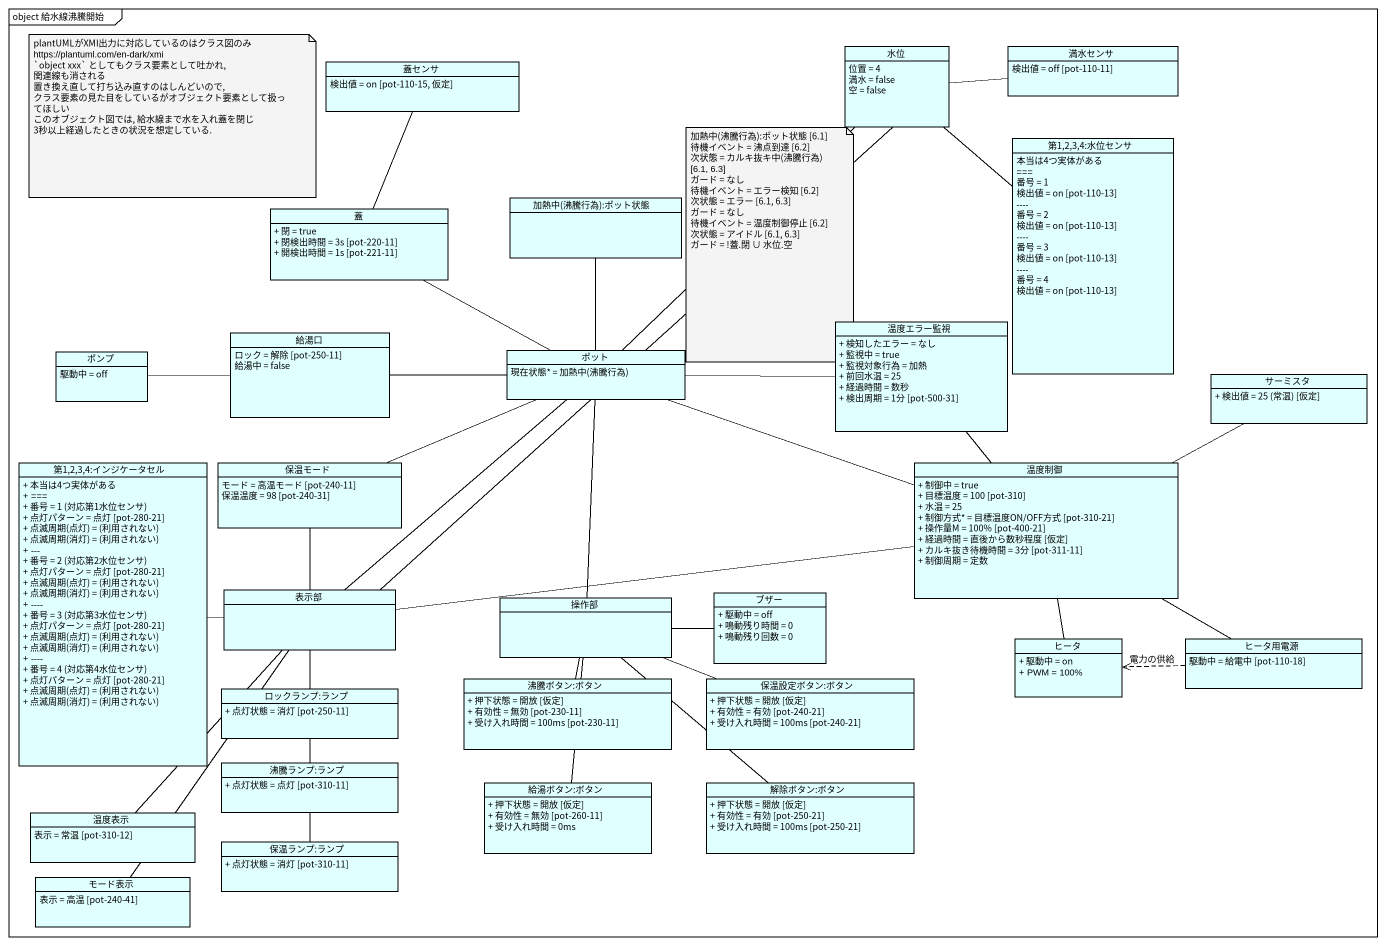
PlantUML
@startuml
mainframe object 給水線沸騰開始
hide circle
hide empty members
skinparam classAttributeIconSize 0
class 蓋センサ #E0FFFF {
  検出値 = on [pot-110-15, 仮定]
}
class 水位 #E0FFFF {
  位置 = 4
  満水 = false
  空 = false
}
class 満水センサ #E0FFFF {
  検出値 = off [pot-110-11]
}
class "第1,2,3,4:水位センサ" as 第1_2_3_4_水位センサ #E0FFFF {
  本当は4つ実体がある
  ~===
  番号 = 1
  検出値 = on [pot-110-13]
  ~--~--
  番号 = 2
  検出値 = on [pot-110-13]
  ~--~--
  番号 = 3
  検出値 = on [pot-110-13]
  ~--~--
  番号 = 4
  検出値 = on [pot-110-13]
}
class 蓋 #E0FFFF {
  + 閉 = true
  + 閉検出時間 = 3s [pot-220-11]
  + 開検出時間 = 1s [pot-221-11]
}
class "加熱中(沸騰行為):ポット状態" as 加熱中_沸騰行為_ポット状態 #E0FFFF
class 給湯口 #E0FFFF {
  ロック = 解除 [pot-250-11]
  給湯中 = false
}
class 温度エラー監視 #E0FFFF {
  + 検知したエラー = なし
  + 監視中 = true
  + 監視対象行為 = 加熱
  + 前回水温 = 25
  + 経過時間 = 数秒
  + 検出周期 = 1分 [pot-500-31]
}
class ポンプ #E0FFFF {
  駆動中 = off
}
class ポット #E0FFFF {
  {field} 現在状態* = 加熱中(沸騰行為)
}
class サーミスタ #E0FFFF {
  {field} + 検出値 = 25 (常温) [仮定]
}
class "第1,2,3,4:インジケータセル" as 第1_2_3_4_インジケータセル #E0FFFF {
  + 本当は4つ実体がある
  + ===
  {field} + 番号 = 1 (対応第1水位センサ)
  + 点灯パターン = 点灯 [pot-280-21]
  {field} + 点滅周期(点灯) = (利用されない)
  {field} + 点滅周期(消灯) = (利用されない)
  + ---
  {field} + 番号 = 2 (対応第2水位センサ)
  + 点灯パターン = 点灯 [pot-280-21]
  {field} + 点滅周期(点灯) = (利用されない)
  {field} + 点滅周期(消灯) = (利用されない)
  + ~--~--
  {field} + 番号 = 3 (対応第3水位センサ)
  + 点灯パターン = 点灯 [pot-280-21]
  {field} + 点滅周期(点灯) = (利用されない)
  {field} + 点滅周期(消灯) = (利用されない)
  + ~--~--
  {field} + 番号 = 4 (対応第4水位センサ)
  + 点灯パターン = 点灯 [pot-280-21]
  {field} + 点滅周期(点灯) = (利用されない)
  {field} + 点滅周期(消灯) = (利用されない)
}
class 保温モード #E0FFFF {
  モード = 高温モード [pot-240-11]
  保温温度 = 98 [pot-240-31]
}
class 温度制御 #E0FFFF {
  + 制御中 = true
  + 目標温度 = 100 [pot-310]
  + 水温 = 25
  + 制御方式* = 目標温度ON/OFF方式 [pot-310-21]
  + 操作量M = 100% [pot-400-21]
  + 経過時間 = 直後から数秒程度 [仮定]
  + カルキ抜き待機時間 = 3分 [pot-311-11]
  + 制御周期 = 定数
}
class 表示部 #E0FFFF
class 操作部 #E0FFFF
class ブザー #E0FFFF {
  + 駆動中 = off
  + 鳴動残り時間 = 0
  + 鳴動残り回数 = 0
}
class ヒータ #E0FFFF {
  + 駆動中 = on
  + PWM = 100%
}
class ヒータ用電源 #E0FFFF {
  駆動中 = 給電中 [pot-110-18]
}
class "沸騰ボタン:ボタン" as 沸騰ボタン_ボタン #E0FFFF {
  + 押下状態 = 開放 [仮定]
  + 有効性 = 無効 [pot-230-11]
  + 受け入れ時間 = 100ms [pot-230-11]
}
class "保温設定ボタン:ボタン" as 保温設定ボタン_ボタン #E0FFFF {
  + 押下状態 = 開放 [仮定]
  + 有効性 = 有効 [pot-240-21]
  + 受け入れ時間 = 100ms [pot-240-21]
}
class "ロックランプ:ランプ" as ロックランプ_ランプ #E0FFFF {
  + 点灯状態 = 消灯 [pot-250-11]
}
class "沸騰ランプ:ランプ" as 沸騰ランプ_ランプ #E0FFFF {
  + 点灯状態 = 点灯 [pot-310-11]
}
class "給湯ボタン:ボタン" as 給湯ボタン_ボタン #E0FFFF {
  + 押下状態 = 開放 [仮定]
  + 有効性 = 無効 [pot-260-11]
  + 受け入れ時間 = 0ms
}
class "解除ボタン:ボタン" as 解除ボタン_ボタン #E0FFFF {
  + 押下状態 = 開放 [仮定]
  + 有効性 = 有効 [pot-250-21]
  + 受け入れ時間 = 100ms [pot-250-21]
}
class 温度表示 #E0FFFF {
  表示 = 常温 [pot-310-12]
}
class モード表示 #E0FFFF {
  表示 = 高温 [pot-240-41]
}
class "保温ランプ:ランプ" as 保温ランプ_ランプ #E0FFFF {
  + 点灯状態 = 消灯 [pot-310-11]
}
水位 -right- 満水センサ
水位 -- 第1_2_3_4_水位センサ
水位 -- ポット
水位 -- 表示部
蓋 -up- 蓋センサ
蓋 -right- ポット
給湯口 -left- ポンプ
ポット -up- 加熱中_沸騰行為_ポット状態
ポット -left- 給湯口
ポット -right- 温度エラー監視
ポット -left- 保温モード
ポット -right- 温度制御
ポット -- 表示部
ポット -- 操作部
保温モード -- 表示部
温度制御 -up- 温度エラー監視
温度制御 -right- サーミスタ
温度制御 -left- 表示部
温度制御 -- ヒータ
温度制御 -right- ヒータ用電源
表示部 -left- 第1_2_3_4_インジケータセル
表示部 -- ロックランプ_ランプ
表示部 -- 沸騰ランプ_ランプ
表示部 -- 温度表示
表示部 -- モード表示
表示部 -- 保温ランプ_ランプ
操作部 -right- ブザー
操作部 -- 沸騰ボタン_ボタン
操作部 -right- 保温設定ボタン_ボタン
操作部 -- 給湯ボタン_ボタン
操作部 -- 解除ボタン_ボタン
ヒータ用電源 .left.> ヒータ : 電力の供給
note as N1
  plantUMLがXMI出力に対応しているのはクラス図のみ
  https://plantuml.com/en-dark/xmi
  `object xxx` としてもクラス要素として吐かれ, 関連線も消される
  置き換え直して打ち込み直すのはしんどいので,
  クラス要素の見た目をしているがオブジェクト要素として扱ってほしい
  このオブジェクト図では, 給水線まで水を入れ蓋を閉じ
  3秒以上経過したときの状況を想定している.
end note
note as N2
  加熱中(沸騰行為):ポット状態 [6.1]
  待機イベント = 沸点到達 [6.2]
  次状態 = カルキ抜キ中(沸騰行為) [6.1, 6.3]
  ガード = なし
  待機イベント = エラー検知 [6.2]
  次状態 = エラー [6.1, 6.3]
  ガード = なし
  待機イベント = 温度制御停止 [6.2]
  次状態 = アイドル [6.1, 6.3]
  ガード = !蓋.閉 ∪ 水位.空
end note
@enduml
